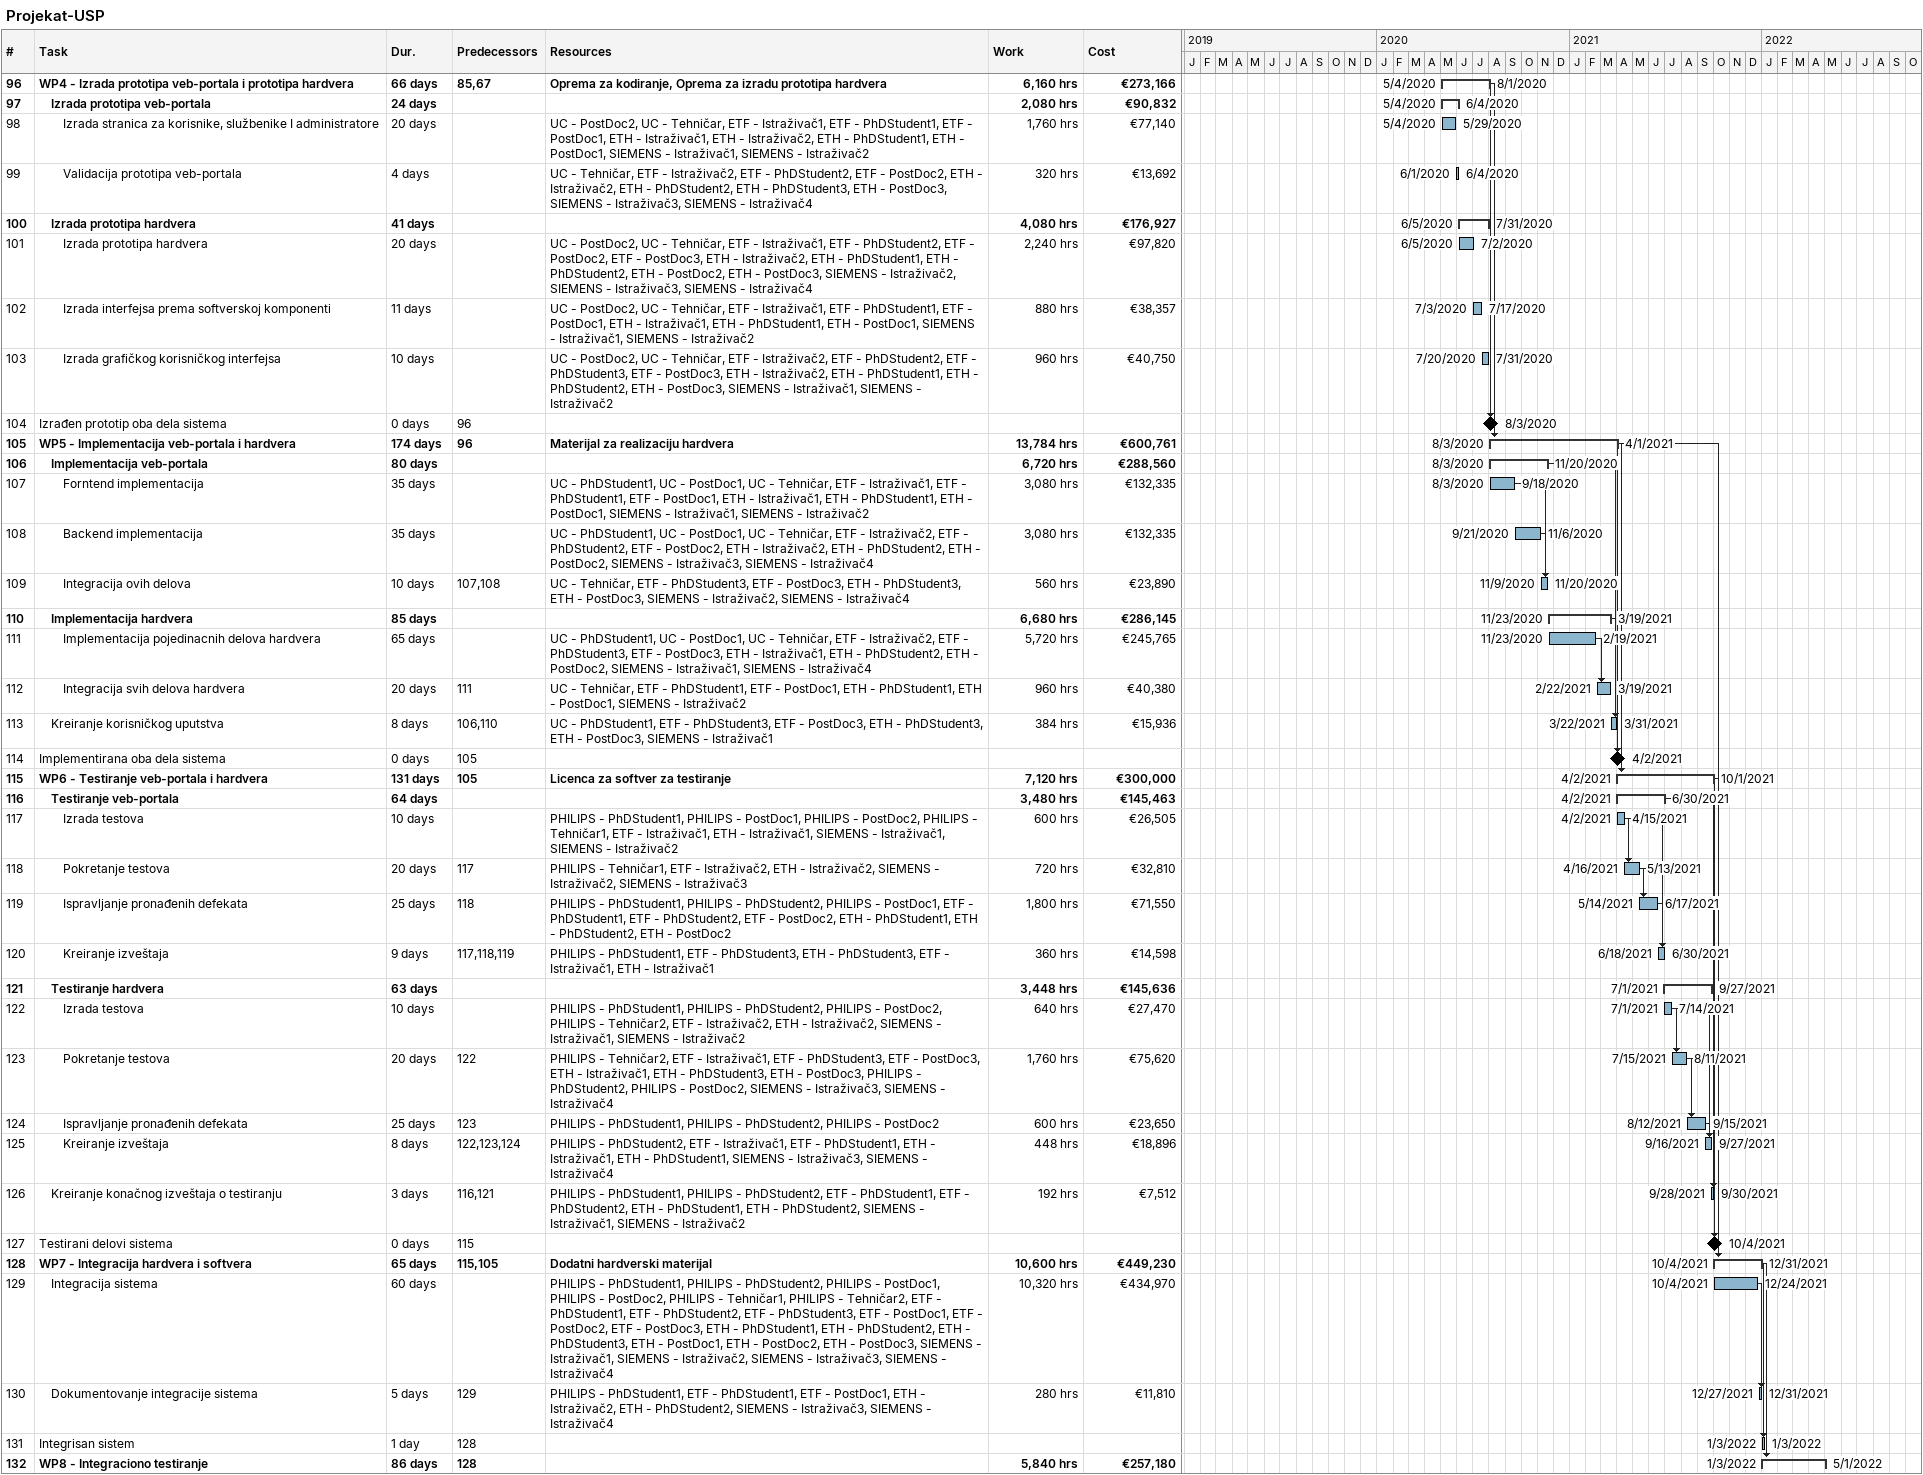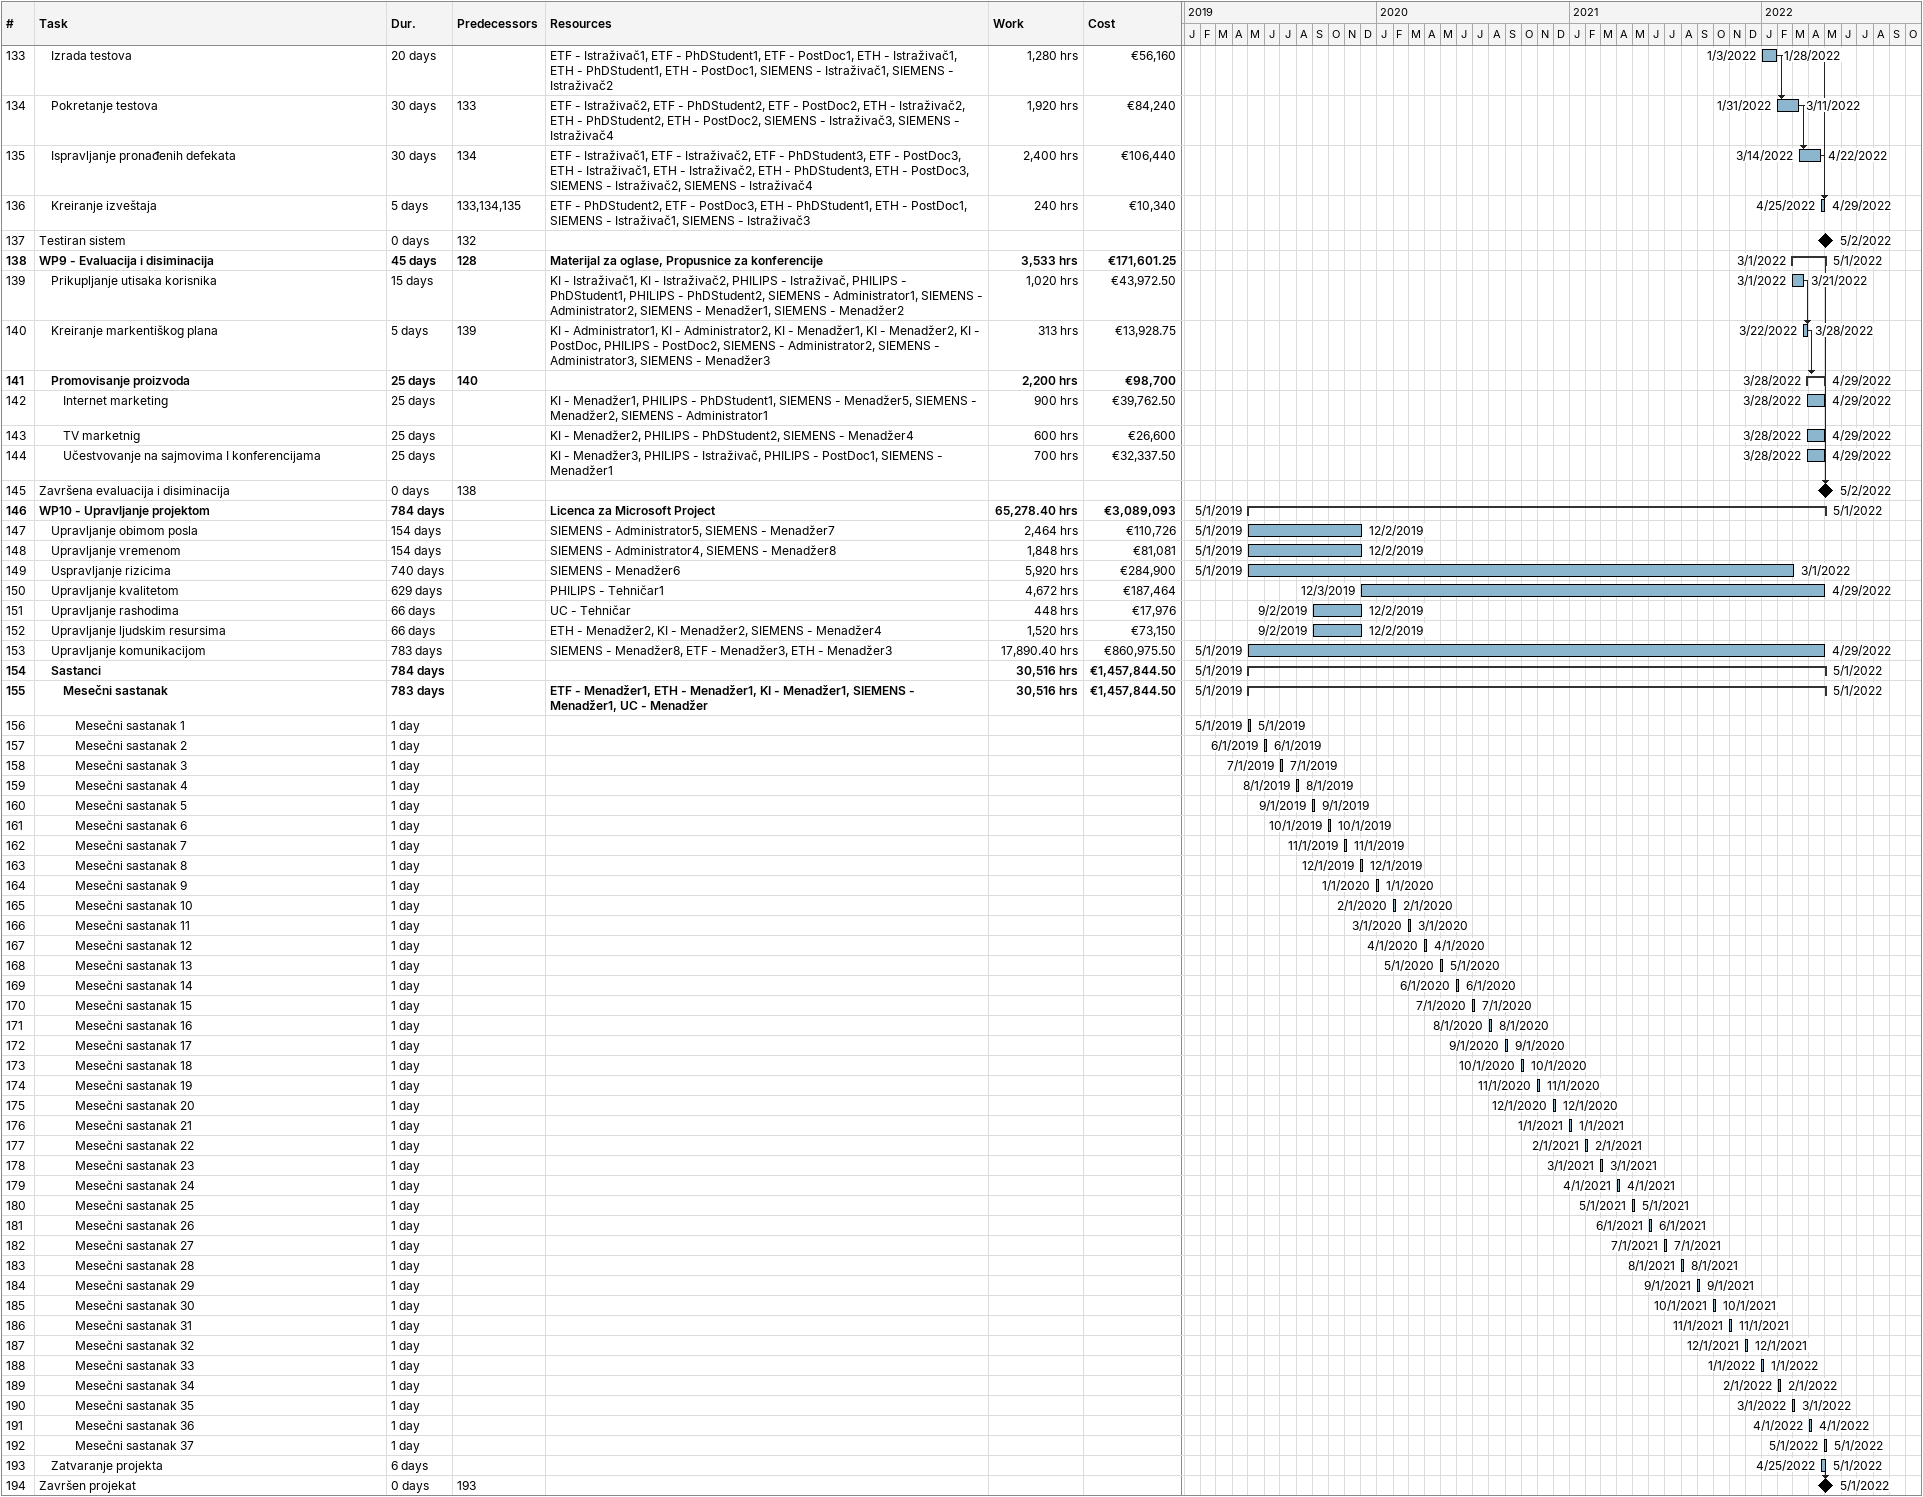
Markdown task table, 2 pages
Projekat-USP

| ID | Level | Task | Duration | Start | Finish | Predecessors | Resources | Work (h) | Cost (€) |
|---|---|---|---|---|---|---|---|---|---|
| 96 | 1 | **WP4 - Izrada prototipa veb-portala i prototipa hardvera** | 66d | 2020-05-04 | 2020-08-01 | 85, 67 | Oprema za kodiranje, Oprema za izradu prototipa hardvera | 6160 | 273166 |
| 97 | 2 | **Izrada prototipa veb-portala** | 24d | 2020-05-04 | 2020-06-04 |  |  | 2080 | 90832 |
| 98 | 3 | Izrada stranica za korisnike, službenike I administratore | 20d | 2020-05-04 | 2020-05-29 |  | UC - PostDoc2, UC - Tehničar, ETF - Istraživač1, ETF - PhDStudent1, ETF - PostDoc1, ETH - Istraživač1, ETH - Istraživač2, ETH - PhDStudent1, ETH - PostDoc1, SIEMENS - Istraživač1, SIEMENS - Istraživač2 | 1760 | 77140 |
| 99 | 3 | Validacija prototipa veb-portala | 4d | 2020-06-01 | 2020-06-04 |  | UC - Tehničar, ETF - Istraživač2, ETF - PhDStudent2, ETF - PostDoc2, ETH - Istraživač2, ETH - PhDStudent2, ETH - PhDStudent3, ETH - PostDoc3, SIEMENS - Istraživač3, SIEMENS - Istraživač4 | 320 | 13692 |
| 100 | 2 | **Izrada prototipa hardvera** | 41d | 2020-06-05 | 2020-07-31 |  |  | 4080 | 176927 |
| 101 | 3 | Izrada prototipa hardvera | 20d | 2020-06-05 | 2020-07-02 |  | UC - PostDoc2, UC - Tehničar, ETF - Istraživač1, ETF - PhDStudent2, ETF - PostDoc2, ETF - PostDoc3, ETH - Istraživač2, ETH - PhDStudent1, ETH - PhDStudent2, ETH - PostDoc2, ETH - PostDoc3, SIEMENS - Istraživač2, SIEMENS - Istraživač3, SIEMENS - Istraživač4 | 2240 | 97820 |
| 102 | 3 | Izrada interfejsa prema softverskoj komponenti | 11d | 2020-07-03 | 2020-07-17 |  | UC - PostDoc2, UC - Tehničar, ETF - Istraživač1, ETF - PhDStudent1, ETF - PostDoc1, ETH - Istraživač1, ETH - PhDStudent1, ETH - PostDoc1, SIEMENS - Istraživač1, SIEMENS - Istraživač2 | 880 | 38357 |
| 103 | 3 | Izrada grafičkog korisničkog interfejsa | 10d | 2020-07-20 | 2020-07-31 |  | UC - PostDoc2, UC - Tehničar, ETF - Istraživač2, ETF - PhDStudent2, ETF - PhDStudent3, ETF - PostDoc3, ETH - Istraživač2, ETH - PhDStudent1, ETH - PhDStudent2, ETH - PostDoc3, SIEMENS - Istraživač1, SIEMENS - Istraživač2 | 960 | 40750 |
| 104 | 1 | Izrađen prototip oba dela sistema | 0d | 2020-08-03 | 2020-08-03 | 96 |  |  |  |
| 105 | 1 | **WP5 - Implementacija veb-portala i hardvera** | 174d | 2020-08-03 | 2021-04-01 | 96 | Materijal za realizaciju hardvera | 13784 | 600761 |
| 106 | 2 | **Implementacija veb-portala** | 80d | 2020-08-03 | 2020-11-20 |  |  | 6720 | 288560 |
| 107 | 3 | Forntend implementacija | 35d | 2020-08-03 | 2020-09-18 |  | UC - PhDStudent1, UC - PostDoc1, UC - Tehničar, ETF - Istraživač1, ETF - PhDStudent1, ETF - PostDoc1, ETH - Istraživač1, ETH - PhDStudent1, ETH - PostDoc1, SIEMENS - Istraživač1, SIEMENS - Istraživač2 | 3080 | 132335 |
| 108 | 3 | Backend implementacija | 35d | 2020-09-21 | 2020-11-06 |  | UC - PhDStudent1, UC - PostDoc1, UC - Tehničar, ETF - Istraživač2, ETF - PhDStudent2, ETF - PostDoc2, ETH - Istraživač2, ETH - PhDStudent2, ETH - PostDoc2, SIEMENS - Istraživač3, SIEMENS - Istraživač4 | 3080 | 132335 |
| 109 | 3 | Integracija ovih delova | 10d | 2020-11-09 | 2020-11-20 | 107, 108 | UC - Tehničar, ETF - PhDStudent3, ETF - PostDoc3, ETH - PhDStudent3, ETH - PostDoc3, SIEMENS - Istraživač2, SIEMENS - Istraživač4 | 560 | 23890 |
| 110 | 2 | **Implementacija hardvera** | 85d | 2020-11-23 | 2021-03-19 |  |  | 6680 | 286145 |
| 111 | 3 | Implementacija pojedinacnih delova hardvera | 65d | 2020-11-23 | 2021-02-19 |  | UC - PhDStudent1, UC - PostDoc1, UC - Tehničar, ETF - Istraživač2, ETF - PhDStudent3, ETF - PostDoc3, ETH - Istraživač1, ETH - PhDStudent2, ETH - PostDoc2, SIEMENS - Istraživač1, SIEMENS - Istraživač4 | 5720 | 245765 |
| 112 | 3 | Integracija svih delova hardvera | 20d | 2021-02-22 | 2021-03-19 | 111 | UC - Tehničar, ETF - PhDStudent1, ETF - PostDoc1, ETH - PhDStudent1, ETH - PostDoc1, SIEMENS - Istraživač2 | 960 | 40380 |
| 113 | 2 | Kreiranje korisničkog uputstva | 8d | 2021-03-22 | 2021-03-31 | 106, 110 | UC - PhDStudent1, ETF - PhDStudent3, ETF - PostDoc3, ETH - PhDStudent3, ETH - PostDoc3, SIEMENS - Istraživač1 | 384 | 15936 |
| 114 | 1 | Implementirana oba dela sistema | 0d | 2021-04-02 | 2021-04-02 | 105 |  |  |  |
| 115 | 1 | **WP6 - Testiranje veb-portala i hardvera** | 131d | 2021-04-02 | 2021-10-01 | 105 | Licenca za softver za testiranje | 7120 | 300000 |
| 116 | 2 | **Testiranje veb-portala** | 64d | 2021-04-02 | 2021-06-30 |  |  | 3480 | 145463 |
| 117 | 3 | Izrada testova | 10d | 2021-04-02 | 2021-04-15 |  | PHILIPS - PhDStudent1, PHILIPS - PostDoc1, PHILIPS - PostDoc2, PHILIPS - Tehničar1, ETF - Istraživač1, ETH - Istraživač1, SIEMENS - Istraživač1, SIEMENS - Istraživač2 | 600 | 26505 |
| 118 | 3 | Pokretanje testova | 20d | 2021-04-16 | 2021-05-13 | 117 | PHILIPS - Tehničar1, ETF - Istraživač2, ETH - Istraživač2, SIEMENS - Istraživač2, SIEMENS - Istraživač3 | 720 | 32810 |
| 119 | 3 | Ispravljanje pronađenih defekata | 25d | 2021-05-14 | 2021-06-17 | 118 | PHILIPS - PhDStudent1, PHILIPS - PhDStudent2, PHILIPS - PostDoc1, ETF - PhDStudent1, ETF - PhDStudent2, ETF - PostDoc2, ETH - PhDStudent1, ETH - PhDStudent2, ETH - PostDoc2 | 1800 | 71550 |
| 120 | 3 | Kreiranje izveštaja | 9d | 2021-06-18 | 2021-06-30 | 117, 118, 119 | PHILIPS - PhDStudent1, ETF - PhDStudent3, ETH - PhDStudent3, ETF - Istraživač1, ETH - Istraživač1 | 360 | 14598 |
| 121 | 2 | **Testiranje hardvera** | 63d | 2021-07-01 | 2021-09-27 |  |  | 3448 | 145636 |
| 122 | 3 | Izrada testova | 10d | 2021-07-01 | 2021-07-14 |  | PHILIPS - PhDStudent1, PHILIPS - PhDStudent2, PHILIPS - PostDoc2, PHILIPS - Tehničar2, ETF - Istraživač2, ETH - Istraživač2, SIEMENS - Istraživač1, SIEMENS - Istraživač2 | 640 | 27470 |
| 123 | 3 | Pokretanje testova | 20d | 2021-07-15 | 2021-08-11 | 122 | PHILIPS - Tehničar2, ETF - Istraživač1, ETF - PhDStudent3, ETF - PostDoc3, ETH - Istraživač1, ETH - PhDStudent3, ETH - PostDoc3, PHILIPS - PhDStudent2, PHILIPS - PostDoc2, SIEMENS - Istraživač3, SIEMENS - Istraživač4 | 1760 | 75620 |
| 124 | 3 | Ispravljanje pronađenih defekata | 25d | 2021-08-12 | 2021-09-15 | 123 | PHILIPS - PhDStudent1, PHILIPS - PhDStudent2, PHILIPS - PostDoc2 | 600 | 23650 |
| 125 | 3 | Kreiranje izveštaja | 8d | 2021-09-16 | 2021-09-27 | 122, 123, 124 | PHILIPS - PhDStudent2, ETF - Istraživač1, ETF - PhDStudent1, ETH - Istraživač1, ETH - PhDStudent1, SIEMENS - Istraživač3, SIEMENS - Istraživač4 | 448 | 18896 |
| 126 | 2 | Kreiranje konačnog izveštaja o testiranju | 3d | 2021-09-28 | 2021-09-30 | 116, 121 | PHILIPS - PhDStudent1, PHILIPS - PhDStudent2, ETF - PhDStudent1, ETF - PhDStudent2, ETH - PhDStudent1, ETH - PhDStudent2, SIEMENS - Istraživač1, SIEMENS - Istraživač2 | 192 | 7512 |
| 127 | 1 | Testirani delovi sistema | 0d | 2021-10-04 | 2021-10-04 | 115 |  |  |  |
| 128 | 1 | **WP7 - Integracija hardvera i softvera** | 65d | 2021-10-04 | 2021-12-31 | 115, 105 | Dodatni hardverski materijal | 10600 | 449230 |
| 129 | 2 | Integracija sistema | 60d | 2021-10-04 | 2021-12-24 |  | PHILIPS - PhDStudent1, PHILIPS - PhDStudent2, PHILIPS - PostDoc1, PHILIPS - PostDoc2, PHILIPS - Tehničar1, PHILIPS - Tehničar2, ETF - PhDStudent1, ETF - PhDStudent2, ETF - PhDStudent3, ETF - PostDoc1, ETF - PostDoc2, ETF - PostDoc3, ETH - PhDStudent1, ETH - PhDStudent2, ETH - PhDStudent3, ETH - PostDoc1, ETH - PostDoc2, ETH - PostDoc3, SIEMENS - Istraživač1, SIEMENS - Istraživač2, SIEMENS - Istraživač3, SIEMENS - Istraživač4 | 10320 | 434970 |
| 130 | 2 | Dokumentovanje integracije sistema | 5d | 2021-12-27 | 2021-12-31 | 129 | PHILIPS - PhDStudent1, ETF - PhDStudent1, ETF - PostDoc1, ETH - Istraživač2, ETH - PhDStudent2, SIEMENS - Istraživač3, SIEMENS - Istraživač4 | 280 | 11810 |
| 131 | 1 | Integrisan sistem | 1d | 2022-01-03 | 2022-01-03 | 128 |  |  |  |
| 132 | 1 | **WP8 - Integraciono testiranje** | 86d | 2022-01-03 | 2022-05-01 | 128 |  | 5840 | 257180 |
| 133 | 2 | Izrada testova | 20d | 2022-01-03 | 2022-01-28 |  | ETF - Istraživač1, ETF - PhDStudent1, ETF - PostDoc1, ETH - Istraživač1, ETH - PhDStudent1, ETH - PostDoc1, SIEMENS - Istraživač1, SIEMENS - Istraživač2 | 1280 | 56160 |
| 134 | 2 | Pokretanje testova | 30d | 2022-01-31 | 2022-03-11 | 133 | ETF - Istraživač2, ETF - PhDStudent2, ETF - PostDoc2, ETH - Istraživač2, ETH - PhDStudent2, ETH - PostDoc2, SIEMENS - Istraživač3, SIEMENS - Istraživač4 | 1920 | 84240 |
| 135 | 2 | Ispravljanje pronađenih defekata | 30d | 2022-03-14 | 2022-04-22 | 134 | ETF - Istraživač1, ETF - Istraživač2, ETF - PhDStudent3, ETF - PostDoc3, ETH - Istraživač1, ETH - Istraživač2, ETH - PhDStudent3, ETH - PostDoc3, SIEMENS - Istraživač2, SIEMENS - Istraživač4 | 2400 | 106440 |
| 136 | 2 | Kreiranje izveštaja | 5d | 2022-04-25 | 2022-04-29 | 133, 134, 135 | ETF - PhDStudent2, ETF - PostDoc3, ETH - PhDStudent1, ETH - PostDoc1, SIEMENS - Istraživač1, SIEMENS - Istraživač3 | 240 | 10340 |
| 137 | 1 | Testiran sistem | 0d | 2022-05-02 | 2022-05-02 | 132 |  |  |  |
| 138 | 1 | **WP9 - Evaluacija i disiminacija** | 45d | 2022-03-01 | 2022-05-01 | 128 | Materijal za oglase, Propusnice za konferencije | 3533 | 171601.25 |
| 139 | 2 | Prikupljanje utisaka korisnika | 15d | 2022-03-01 | 2022-03-21 |  | KI - Istraživač1, KI - Istraživač2, PHILIPS - Istraživač, PHILIPS - PhDStudent1, PHILIPS - PhDStudent2, SIEMENS - Administrator1, SIEMENS - Administrator2, SIEMENS - Menadžer1, SIEMENS - Menadžer2 | 1020 | 43972.50 |
| 140 | 2 | Kreiranje markentiškog plana | 5d | 2022-03-22 | 2022-03-28 | 139 | KI - Administrator1, KI - Administrator2, KI - Menadžer1, KI - Menadžer2, KI - PostDoc, PHILIPS - PostDoc2, SIEMENS - Administrator2, SIEMENS - Administrator3, SIEMENS - Menadžer3 | 313 | 13928.75 |
| 141 | 2 | **Promovisanje proizvoda** | 25d | 2022-03-28 | 2022-04-29 | 140 |  | 2200 | 98700 |
| 142 | 3 | Internet marketing | 25d | 2022-03-28 | 2022-04-29 |  | KI - Menadžer1, PHILIPS - PhDStudent1, SIEMENS - Menadžer5, SIEMENS - Menadžer2, SIEMENS - Administrator1 | 900 | 39762.50 |
| 143 | 3 | TV marketnig | 25d | 2022-03-28 | 2022-04-29 |  | KI - Menadžer2, PHILIPS - PhDStudent2, SIEMENS - Menadžer4 | 600 | 26600 |
| 144 | 3 | Učestvovanje na sajmovima I konferencijama | 25d | 2022-03-28 | 2022-04-29 |  | KI - Menadžer3, PHILIPS - Istraživač, PHILIPS - PostDoc1, SIEMENS - Menadžer1 | 700 | 32337.50 |
| 145 | 1 | Završena evaluacija i disiminacija | 0d | 2022-05-02 | 2022-05-02 | 138 |  |  |  |
| 146 | 1 | **WP10 - Upravljanje projektom** | 784d | 2019-05-01 | 2022-05-01 |  | Licenca za Microsoft Project | 65278.40 | 3089093 |
| 147 | 2 | Upravljanje obimom posla | 154d | 2019-05-01 | 2019-12-02 |  | SIEMENS - Administrator5, SIEMENS - Menadžer7 | 2464 | 110726 |
| 148 | 2 | Upravljanje vremenom | 154d | 2019-05-01 | 2019-12-02 |  | SIEMENS - Administrator4, SIEMENS - Menadžer8 | 1848 | 81081 |
| 149 | 2 | Uspravljanje rizicima | 740d | 2019-05-01 | 2022-03-01 |  | SIEMENS - Menadžer6 | 5920 | 284900 |
| 150 | 2 | Upravljanje kvalitetom | 629d | 2019-12-03 | 2022-04-29 |  | PHILIPS - Tehničar1 | 4672 | 187464 |
| 151 | 2 | Upravljanje rashodima | 66d | 2019-09-02 | 2019-12-02 |  | UC - Tehničar | 448 | 17976 |
| 152 | 2 | Upravljanje ljudskim resursima | 66d | 2019-09-02 | 2019-12-02 |  | ETH - Menadžer2, KI - Menadžer2, SIEMENS - Menadžer4 | 1520 | 73150 |
| 153 | 2 | Upravljanje komunikacijom | 783d | 2019-05-01 | 2022-04-29 |  | SIEMENS - Menadžer8, ETF - Menadžer3, ETH - Menadžer3 | 17890.40 | 860975.50 |
| 154 | 2 | **Sastanci** | 784d | 2019-05-01 | 2022-05-01 |  |  | 30516 | 1457844.50 |
| 155 | 3 | **Mesečni sastanak** | 783d | 2019-05-01 | 2022-05-01 |  | ETF - Menadžer1, ETH - Menadžer1, KI - Menadžer1, SIEMENS - Menadžer1, UC - Menadžer | 30516 | 1457844.50 |
| 156 | 4 | Mesečni sastanak 1 | 1d | 2019-05-01 | 2019-05-01 |  |  |  |  |
| 157 | 4 | Mesečni sastanak 2 | 1d | 2019-06-01 | 2019-06-01 |  |  |  |  |
| 158 | 4 | Mesečni sastanak 3 | 1d | 2019-07-01 | 2019-07-01 |  |  |  |  |
| 159 | 4 | Mesečni sastanak 4 | 1d | 2019-08-01 | 2019-08-01 |  |  |  |  |
| 160 | 4 | Mesečni sastanak 5 | 1d | 2019-09-01 | 2019-09-01 |  |  |  |  |
| 161 | 4 | Mesečni sastanak 6 | 1d | 2019-10-01 | 2019-10-01 |  |  |  |  |
| 162 | 4 | Mesečni sastanak 7 | 1d | 2019-11-01 | 2019-11-01 |  |  |  |  |
| 163 | 4 | Mesečni sastanak 8 | 1d | 2019-12-01 | 2019-12-01 |  |  |  |  |
| 164 | 4 | Mesečni sastanak 9 | 1d | 2020-01-01 | 2020-01-01 |  |  |  |  |
| 165 | 4 | Mesečni sastanak 10 | 1d | 2020-02-01 | 2020-02-01 |  |  |  |  |
| 166 | 4 | Mesečni sastanak 11 | 1d | 2020-03-01 | 2020-03-01 |  |  |  |  |
| 167 | 4 | Mesečni sastanak 12 | 1d | 2020-04-01 | 2020-04-01 |  |  |  |  |
| 168 | 4 | Mesečni sastanak 13 | 1d | 2020-05-01 | 2020-05-01 |  |  |  |  |
| 169 | 4 | Mesečni sastanak 14 | 1d | 2020-06-01 | 2020-06-01 |  |  |  |  |
| 170 | 4 | Mesečni sastanak 15 | 1d | 2020-07-01 | 2020-07-01 |  |  |  |  |
| 171 | 4 | Mesečni sastanak 16 | 1d | 2020-08-01 | 2020-08-01 |  |  |  |  |
| 172 | 4 | Mesečni sastanak 17 | 1d | 2020-09-01 | 2020-09-01 |  |  |  |  |
| 173 | 4 | Mesečni sastanak 18 | 1d | 2020-10-01 | 2020-10-01 |  |  |  |  |
| 174 | 4 | Mesečni sastanak 19 | 1d | 2020-11-01 | 2020-11-01 |  |  |  |  |
| 175 | 4 | Mesečni sastanak 20 | 1d | 2020-12-01 | 2020-12-01 |  |  |  |  |
| 176 | 4 | Mesečni sastanak 21 | 1d | 2021-01-01 | 2021-01-01 |  |  |  |  |
| 177 | 4 | Mesečni sastanak 22 | 1d | 2021-02-01 | 2021-02-01 |  |  |  |  |
| 178 | 4 | Mesečni sastanak 23 | 1d | 2021-03-01 | 2021-03-01 |  |  |  |  |
| 179 | 4 | Mesečni sastanak 24 | 1d | 2021-04-01 | 2021-04-01 |  |  |  |  |
| 180 | 4 | Mesečni sastanak 25 | 1d | 2021-05-01 | 2021-05-01 |  |  |  |  |
| 181 | 4 | Mesečni sastanak 26 | 1d | 2021-06-01 | 2021-06-01 |  |  |  |  |
| 182 | 4 | Mesečni sastanak 27 | 1d | 2021-07-01 | 2021-07-01 |  |  |  |  |
| 183 | 4 | Mesečni sastanak 28 | 1d | 2021-08-01 | 2021-08-01 |  |  |  |  |
| 184 | 4 | Mesečni sastanak 29 | 1d | 2021-09-01 | 2021-09-01 |  |  |  |  |
| 185 | 4 | Mesečni sastanak 30 | 1d | 2021-10-01 | 2021-10-01 |  |  |  |  |
| 186 | 4 | Mesečni sastanak 31 | 1d | 2021-11-01 | 2021-11-01 |  |  |  |  |
| 187 | 4 | Mesečni sastanak 32 | 1d | 2021-12-01 | 2021-12-01 |  |  |  |  |
| 188 | 4 | Mesečni sastanak 33 | 1d | 2022-01-01 | 2022-01-01 |  |  |  |  |
| 189 | 4 | Mesečni sastanak 34 | 1d | 2022-02-01 | 2022-02-01 |  |  |  |  |
| 190 | 4 | Mesečni sastanak 35 | 1d | 2022-03-01 | 2022-03-01 |  |  |  |  |
| 191 | 4 | Mesečni sastanak 36 | 1d | 2022-04-01 | 2022-04-01 |  |  |  |  |
| 192 | 4 | Mesečni sastanak 37 | 1d | 2022-05-01 | 2022-05-01 |  |  |  |  |
| 193 | 2 | Zatvaranje projekta | 6d | 2022-04-25 | 2022-05-01 |  |  |  |  |
| 194 | 1 | Završen projekat | 0d | 2022-05-01 | 2022-05-01 | 193 |  |  |  |
